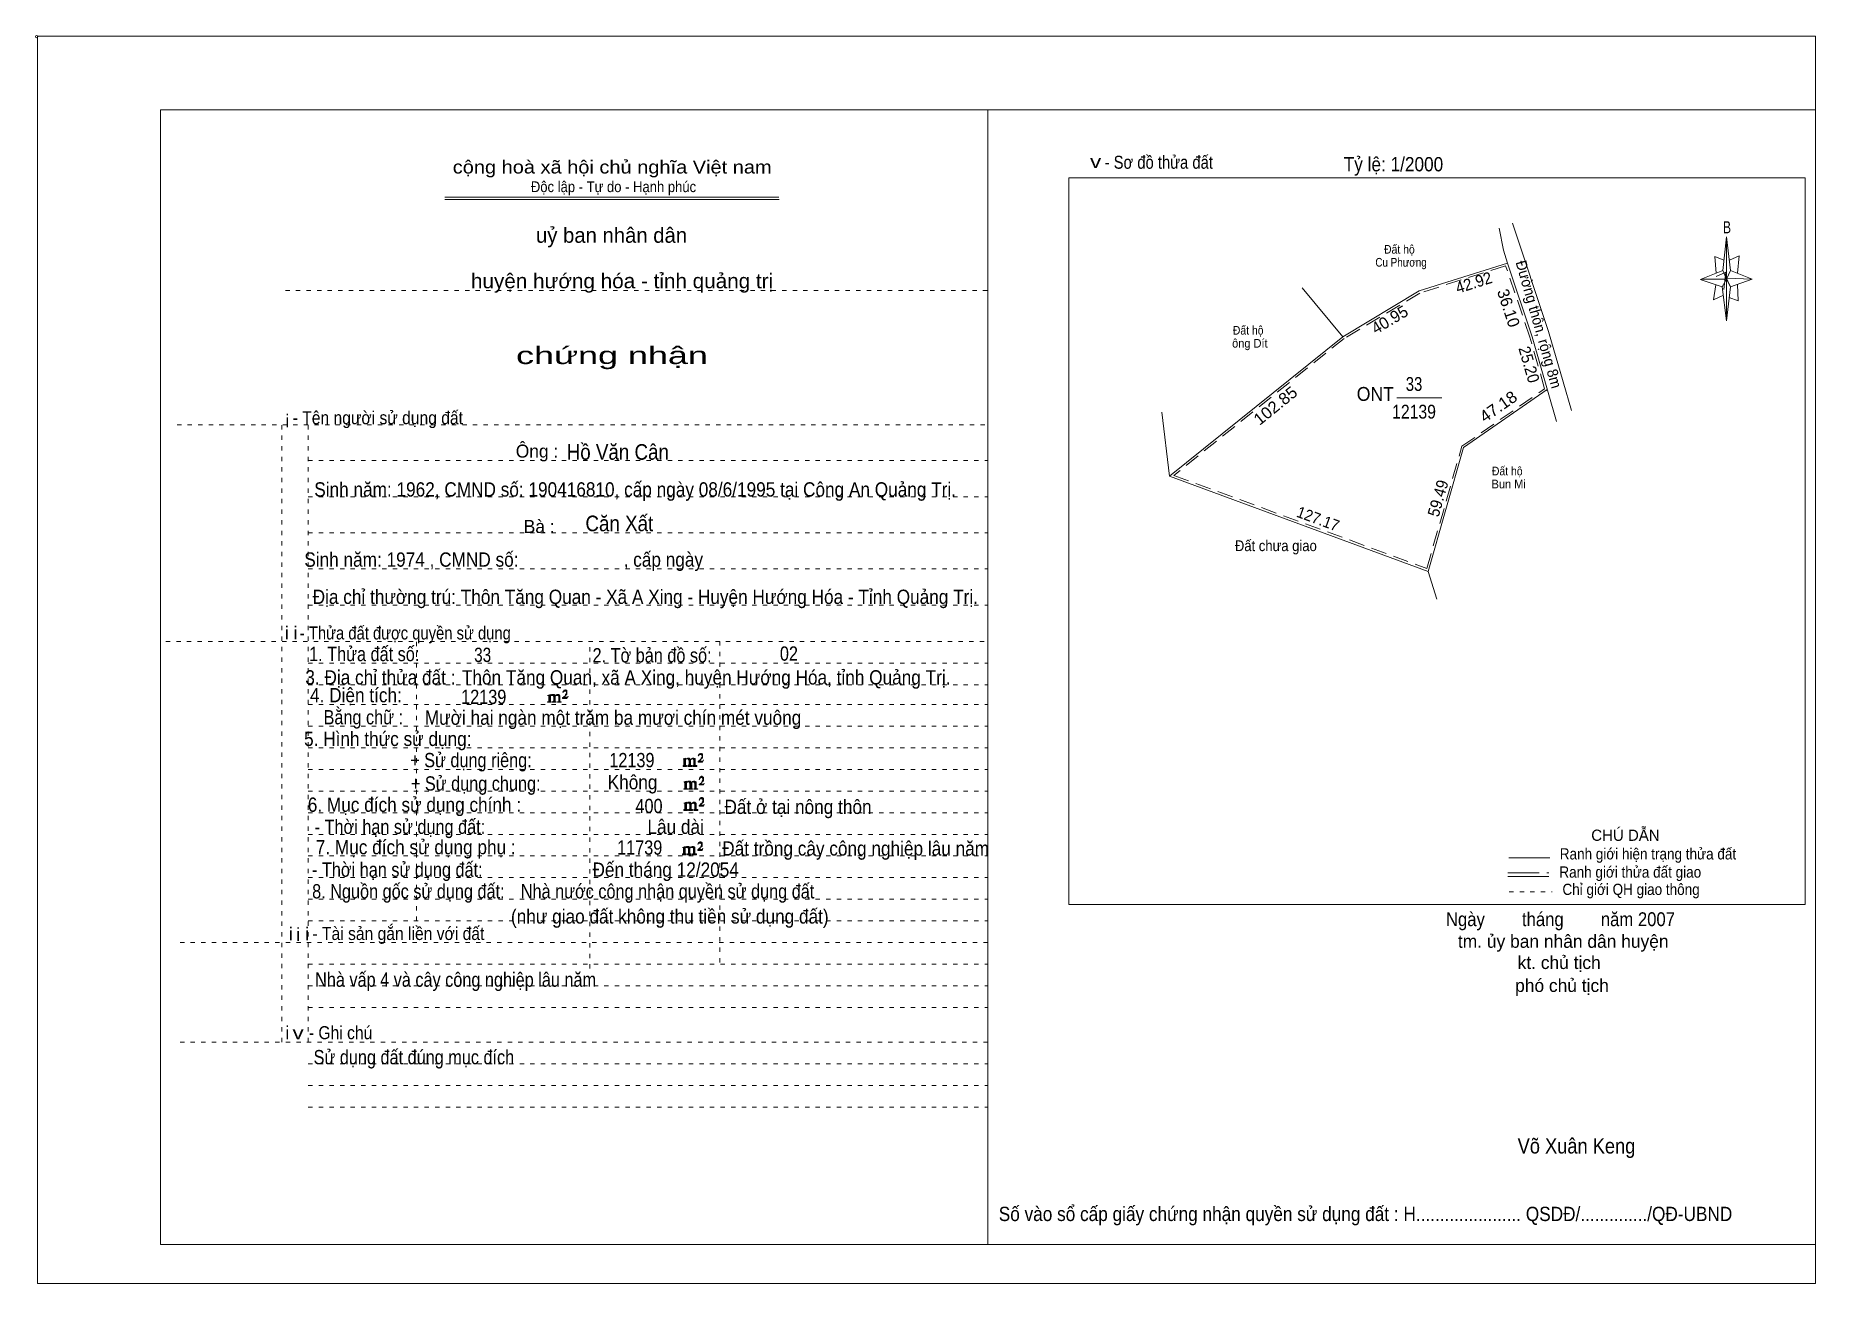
# Model space of a CAD drawing. Header units: centimetres. Extents: x -1.6 to 39.5, y -3.3 to 25.5.
import ezdxf
from ezdxf.enums import TextEntityAlignment as Align

# ---------------------------------------------------------------- set-up
doc = ezdxf.new("R2010")
doc.units = ezdxf.units.CM
doc.header["$LTSCALE"] = 0.12
for name, pattern in [('DOTTED', [1.5, 0.3, -1.2]), ('LONG_DASHED', [7.5, 6, -1.5]), ('MEDIUM_DASHED', [4.5, 3, -1.5])]:
    doc.linetypes.add(name, pattern=pattern)
for name, color, linetype, lineweight in [('1', 7, 'DOTTED', 13), ('2', 7, 'Continuous', 13), ('4', 7, 'Continuous', 13), ('5', 7, 'Continuous', 13), ('50', 7, 'Continuous', 13)]:
    doc.layers.add(name, color=color, linetype=linetype, lineweight=lineweight)
doc.layers.add('10', color=7, linetype='Continuous')

msp = doc.modelspace()

# ---------------------------------------------------------------- hatches: boundary and pattern name
at = {"layer": '50'}
for points in [[(10.27, 10.13), (10.27, 10.12), (10.27, 10.11), (10.25, 10.11), (10.24, 10.11), (10.24, 10.1), (10.33, 10.1), (10.33, 10.11), (10.32, 10.11), (10.31, 10.11), (10.31, 10.12), (10.31, 10.13), (10.31, 10.24), (10.31, 10.25), (10.32, 10.26), (10.34, 10.26), (10.35, 10.26), (10.36, 10.26), (10.37, 10.25), (10.39, 10.22), (10.39, 10.13), (10.37, 10.12), (10.37, 10.11), (10.36, 10.11), (10.35, 10.11), (10.35, 10.1), (10.44, 10.1), (10.44, 10.11), (10.43, 10.11), (10.42, 10.11), (10.42, 10.12), (10.42, 10.13), (10.42, 10.24), (10.44, 10.26), (10.45, 10.26), (10.46, 10.26), (10.49, 10.26), (10.49, 10.25), (10.5, 10.24), (10.5, 10.22), (10.5, 10.13), (10.5, 10.12), (10.49, 10.11), (10.49, 10.11), (10.47, 10.11), (10.47, 10.1), (10.56, 10.1), (10.56, 10.11), (10.55, 10.11), (10.54, 10.11), (10.53, 10.12), (10.53, 10.13), (10.53, 10.2), (10.53, 10.25), (10.53, 10.26), (10.52, 10.27), (10.5, 10.28), (10.47, 10.28), (10.46, 10.28), (10.44, 10.27), (10.41, 10.25), (10.41, 10.26), (10.4, 10.28), (10.39, 10.28), (10.37, 10.28), (10.35, 10.28), (10.34, 10.28), (10.32, 10.26), (10.31, 10.26), (10.31, 10.25), (10.31, 10.25), (10.31, 10.26), (10.31, 10.28), (10.24, 10.26), (10.24, 10.26), (10.25, 10.26), (10.27, 10.25), (10.27, 10.24), (10.27, 10.23)], [(10.69, 10.19), (10.72, 10.24), (10.72, 10.24), (10.71, 10.22), (10.69, 10.22), (10.68, 10.22), (10.63, 10.22), (10.66, 10.26), (10.67, 10.27), (10.69, 10.28), (10.69, 10.3), (10.69, 10.32), (10.69, 10.34), (10.69, 10.35), (10.69, 10.37), (10.68, 10.38), (10.67, 10.38), (10.66, 10.39), (10.65, 10.39), (10.63, 10.38), (10.63, 10.38), (10.62, 10.37), (10.61, 10.35), (10.59, 10.33), (10.61, 10.33), (10.61, 10.35), (10.62, 10.35), (10.63, 10.36), (10.65, 10.36), (10.66, 10.36), (10.67, 10.35), (10.68, 10.35), (10.68, 10.32), (10.68, 10.3), (10.66, 10.28), (10.66, 10.26), (10.65, 10.25), (10.59, 10.2), (10.59, 10.19)], [(13.39, 8.66), (13.39, 8.65), (13.39, 8.64), (13.38, 8.64), (13.37, 8.64), (13.37, 8.62), (13.45, 8.62), (13.45, 8.64), (13.44, 8.64), (13.43, 8.64), (13.43, 8.65), (13.43, 8.66), (13.43, 8.77), (13.43, 8.78), (13.44, 8.79), (13.47, 8.79), (13.48, 8.79), (13.49, 8.79), (13.5, 8.78), (13.51, 8.74), (13.51, 8.66), (13.5, 8.65), (13.5, 8.64), (13.49, 8.64), (13.48, 8.64), (13.48, 8.62), (13.57, 8.62), (13.57, 8.64), (13.55, 8.64), (13.54, 8.64), (13.54, 8.65), (13.54, 8.66), (13.54, 8.77), (13.57, 8.79), (13.58, 8.79), (13.59, 8.79), (13.61, 8.79), (13.61, 8.78), (13.62, 8.77), (13.62, 8.74), (13.62, 8.66), (13.62, 8.65), (13.61, 8.64), (13.61, 8.64), (13.6, 8.64), (13.6, 8.62), (13.69, 8.62), (13.69, 8.64), (13.67, 8.64), (13.66, 8.64), (13.65, 8.65), (13.65, 8.66), (13.65, 8.73), (13.65, 8.78), (13.65, 8.79), (13.64, 8.8), (13.62, 8.81), (13.6, 8.81), (13.59, 8.81), (13.57, 8.8), (13.53, 8.78), (13.53, 8.79), (13.52, 8.81), (13.51, 8.81), (13.5, 8.81), (13.48, 8.81), (13.47, 8.81), (13.44, 8.79), (13.43, 8.79), (13.43, 8.78), (13.43, 8.78), (13.43, 8.79), (13.43, 8.81), (13.37, 8.79), (13.37, 8.79), (13.38, 8.79), (13.39, 8.78), (13.39, 8.77), (13.39, 8.76)], [(13.82, 8.72), (13.84, 8.77), (13.84, 8.77), (13.83, 8.74), (13.82, 8.74), (13.81, 8.74), (13.75, 8.74), (13.79, 8.79), (13.8, 8.8), (13.82, 8.81), (13.82, 8.83), (13.82, 8.84), (13.82, 8.87), (13.82, 8.88), (13.82, 8.9), (13.81, 8.91), (13.8, 8.91), (13.79, 8.92), (13.77, 8.92), (13.75, 8.91), (13.75, 8.91), (13.74, 8.9), (13.73, 8.88), (13.72, 8.86), (13.73, 8.86), (13.73, 8.88), (13.74, 8.88), (13.75, 8.89), (13.77, 8.89), (13.79, 8.89), (13.8, 8.88), (13.81, 8.88), (13.81, 8.84), (13.81, 8.83), (13.79, 8.81), (13.79, 8.79), (13.77, 8.78), (13.72, 8.73), (13.72, 8.72)], [(13.41, 8.12), (13.41, 8.11), (13.41, 8.1), (13.4, 8.1), (13.39, 8.1), (13.39, 8.09), (13.48, 8.09), (13.48, 8.1), (13.47, 8.1), (13.45, 8.1), (13.45, 8.11), (13.45, 8.12), (13.45, 8.23), (13.45, 8.24), (13.47, 8.26), (13.49, 8.26), (13.5, 8.26), (13.51, 8.26), (13.52, 8.24), (13.53, 8.21), (13.53, 8.12), (13.52, 8.11), (13.52, 8.1), (13.51, 8.1), (13.5, 8.1), (13.5, 8.09), (13.59, 8.09), (13.59, 8.1), (13.58, 8.1), (13.57, 8.1), (13.57, 8.11), (13.57, 8.12), (13.57, 8.23), (13.59, 8.26), (13.6, 8.26), (13.61, 8.26), (13.63, 8.26), (13.63, 8.24), (13.64, 8.23), (13.64, 8.21), (13.64, 8.12), (13.64, 8.11), (13.63, 8.1), (13.63, 8.1), (13.62, 8.1), (13.62, 8.09), (13.71, 8.09), (13.71, 8.1), (13.7, 8.1), (13.69, 8.1), (13.67, 8.11), (13.67, 8.12), (13.67, 8.2), (13.67, 8.24), (13.67, 8.26), (13.66, 8.27), (13.64, 8.28), (13.62, 8.28), (13.61, 8.28), (13.59, 8.27), (13.55, 8.24), (13.55, 8.26), (13.54, 8.28), (13.53, 8.28), (13.52, 8.28), (13.5, 8.28), (13.49, 8.28), (13.47, 8.26), (13.45, 8.26), (13.45, 8.24), (13.45, 8.24), (13.45, 8.26), (13.45, 8.28), (13.39, 8.26), (13.39, 8.26), (13.4, 8.26), (13.41, 8.24), (13.41, 8.23), (13.41, 8.22)], [(13.84, 8.19), (13.86, 8.23), (13.86, 8.23), (13.85, 8.21), (13.84, 8.21), (13.83, 8.21), (13.77, 8.21), (13.81, 8.26), (13.82, 8.27), (13.84, 8.28), (13.84, 8.3), (13.84, 8.31), (13.84, 8.33), (13.84, 8.34), (13.84, 8.37), (13.83, 8.38), (13.82, 8.38), (13.81, 8.39), (13.8, 8.39), (13.77, 8.38), (13.77, 8.38), (13.76, 8.37), (13.75, 8.34), (13.74, 8.32), (13.75, 8.32), (13.75, 8.34), (13.76, 8.34), (13.77, 8.36), (13.8, 8.36), (13.81, 8.36), (13.82, 8.34), (13.83, 8.34), (13.83, 8.31), (13.83, 8.3), (13.81, 8.28), (13.81, 8.26), (13.8, 8.24), (13.74, 8.2), (13.74, 8.19)], [(13.84, 7.7), (13.86, 7.75), (13.86, 7.75), (13.85, 7.72), (13.84, 7.72), (13.83, 7.72), (13.77, 7.72), (13.81, 7.77), (13.82, 7.78), (13.84, 7.79), (13.84, 7.81), (13.84, 7.82), (13.84, 7.85), (13.84, 7.86), (13.84, 7.88), (13.83, 7.89), (13.82, 7.89), (13.81, 7.9), (13.79, 7.9), (13.77, 7.89), (13.77, 7.89), (13.76, 7.88), (13.75, 7.86), (13.74, 7.84), (13.75, 7.84), (13.75, 7.86), (13.76, 7.86), (13.77, 7.87), (13.79, 7.87), (13.81, 7.87), (13.82, 7.86), (13.83, 7.86), (13.83, 7.82), (13.83, 7.81), (13.81, 7.79), (13.81, 7.77), (13.79, 7.76), (13.74, 7.71), (13.74, 7.7)], [(13.41, 7.64), (13.41, 7.63), (13.41, 7.62), (13.4, 7.62), (13.39, 7.62), (13.39, 7.6), (13.47, 7.6), (13.47, 7.62), (13.46, 7.62), (13.45, 7.62), (13.45, 7.63), (13.45, 7.64), (13.45, 7.75), (13.45, 7.76), (13.46, 7.77), (13.49, 7.77), (13.5, 7.77), (13.51, 7.77), (13.52, 7.76), (13.53, 7.72), (13.53, 7.64), (13.52, 7.63), (13.52, 7.62), (13.51, 7.62), (13.5, 7.62), (13.5, 7.6), (13.59, 7.6), (13.59, 7.62), (13.57, 7.62), (13.56, 7.62), (13.56, 7.63), (13.56, 7.64), (13.56, 7.75), (13.59, 7.77), (13.6, 7.77), (13.61, 7.77), (13.63, 7.77), (13.63, 7.76), (13.64, 7.75), (13.64, 7.72), (13.64, 7.64), (13.64, 7.63), (13.63, 7.62), (13.63, 7.62), (13.62, 7.62), (13.62, 7.6), (13.71, 7.6), (13.71, 7.62), (13.69, 7.62), (13.68, 7.62), (13.67, 7.63), (13.67, 7.64), (13.67, 7.71), (13.67, 7.76), (13.67, 7.77), (13.66, 7.78), (13.64, 7.79), (13.62, 7.79), (13.61, 7.79), (13.59, 7.78), (13.55, 7.76), (13.55, 7.77), (13.54, 7.79), (13.53, 7.79), (13.52, 7.79), (13.5, 7.79), (13.49, 7.79), (13.46, 7.77), (13.45, 7.77), (13.45, 7.76), (13.45, 7.76), (13.45, 7.77), (13.45, 7.79), (13.39, 7.77), (13.39, 7.77), (13.4, 7.77), (13.41, 7.76), (13.41, 7.75), (13.41, 7.74)], [(13.38, 6.62), (13.38, 6.61), (13.38, 6.6), (13.37, 6.6), (13.36, 6.6), (13.36, 6.58), (13.44, 6.58), (13.44, 6.6), (13.43, 6.6), (13.42, 6.6), (13.42, 6.61), (13.42, 6.62), (13.42, 6.73), (13.42, 6.74), (13.43, 6.75), (13.46, 6.75), (13.47, 6.75), (13.48, 6.75), (13.49, 6.74), (13.5, 6.7), (13.5, 6.62), (13.49, 6.61), (13.49, 6.6), (13.48, 6.6), (13.47, 6.6), (13.47, 6.58), (13.56, 6.58), (13.56, 6.6), (13.54, 6.6), (13.53, 6.6), (13.53, 6.61), (13.53, 6.62), (13.53, 6.73), (13.56, 6.75), (13.57, 6.75), (13.58, 6.75), (13.6, 6.75), (13.6, 6.74), (13.61, 6.73), (13.61, 6.7), (13.61, 6.62), (13.61, 6.61), (13.6, 6.6), (13.6, 6.6), (13.59, 6.6), (13.59, 6.58), (13.68, 6.58), (13.68, 6.6), (13.66, 6.6), (13.65, 6.6), (13.64, 6.61), (13.64, 6.62), (13.64, 6.69), (13.64, 6.74), (13.64, 6.75), (13.63, 6.76), (13.61, 6.77), (13.59, 6.77), (13.58, 6.77), (13.56, 6.76), (13.52, 6.74), (13.52, 6.75), (13.51, 6.77), (13.5, 6.77), (13.49, 6.77), (13.47, 6.77), (13.46, 6.77), (13.43, 6.75), (13.42, 6.75), (13.42, 6.74), (13.42, 6.74), (13.42, 6.75), (13.42, 6.77), (13.36, 6.75), (13.36, 6.75), (13.37, 6.75), (13.38, 6.74), (13.38, 6.73), (13.38, 6.72)], [(13.81, 6.68), (13.83, 6.73), (13.83, 6.73), (13.82, 6.7), (13.81, 6.7), (13.8, 6.7), (13.74, 6.7), (13.78, 6.75), (13.79, 6.76), (13.81, 6.77), (13.81, 6.79), (13.81, 6.8), (13.81, 6.83), (13.81, 6.84), (13.81, 6.86), (13.8, 6.87), (13.79, 6.87), (13.78, 6.88), (13.76, 6.88), (13.74, 6.87), (13.74, 6.87), (13.73, 6.86), (13.72, 6.84), (13.71, 6.82), (13.72, 6.82), (13.72, 6.84), (13.73, 6.84), (13.74, 6.85), (13.76, 6.85), (13.78, 6.85), (13.79, 6.84), (13.8, 6.84), (13.8, 6.8), (13.8, 6.79), (13.78, 6.77), (13.78, 6.75), (13.76, 6.74), (13.71, 6.69), (13.71, 6.68)]]:
    msp.add_hatch(color=256, dxfattribs=at).paths.add_polyline_path(points)

# ---------------------------------------------------------------- linework, layer by layer
at = {"layer": '1', "linetype": 'Continuous'}
for p, q in [((1.31, -2.42), (1.31, 23.78)), ((1.31, 23.78), (39.51, 23.78)), ((20.41, -2.42), (20.41, 23.78)), ((39.51, -2.42), (39.51, 23.78)), ((7.87, 21.76), (15.58, 21.76)), ((7.87, 21.71), (15.59, 21.71)), ((37.36, 19.69), (36.85, 19.86)), ((1.31, -2.42), (39.51, -2.42))]:
    msp.add_line(p, q, dxfattribs=at)
at = {"layer": '1'}
for p, q in [((4.19, 19.61), (20.41, 19.61)), ((1.69, 16.51), (20.41, 16.51)), ((4.11, 2.25), (4.11, 16.51)), ((4.72, 2.25), (4.72, 16.51)), ((4.72, 15.68), (20.41, 15.68)), ((4.72, 14.84), (20.41, 14.84)), ((4.72, 14.01), (20.41, 14.01)), ((4.72, 13.18), (20.41, 13.18)), ((4.72, 12.34), (20.41, 12.34)), ((1.43, 11.5), (20.41, 11.5)), ((7.22, 5.05), (7.22, 11.5)), ((11.22, 3.95), (11.22, 11.5)), ((14.22, 4.09), (14.22, 11.5)), ((4.72, 11), (20.41, 11)), ((4.72, 10.5), (20.41, 10.5)), ((4.72, 10.05), (20.41, 10.05)), ((4.72, 9.55), (20.41, 9.55)), ((4.72, 9.05), (20.41, 9.05)), ((4.72, 8.55), (20.41, 8.55)), ((4.72, 8.05), (20.41, 8.05)), ((4.72, 7.55), (20.41, 7.55)), ((4.72, 7.05), (20.41, 7.05)), ((4.72, 6.55), (20.41, 6.55)), ((4.72, 6.05), (20.41, 6.05)), ((4.72, 5.55), (20.41, 5.55)), ((4.72, 5.05), (20.41, 5.05)), ((1.76, 4.55), (20.41, 4.55)), ((4.72, 4.05), (20.41, 4.05)), ((4.72, 3.55), (20.41, 3.55)), ((4.72, 3.05), (20.41, 3.05)), ((1.76, 2.25), (20.41, 2.25)), ((4.72, 1.75), (20.41, 1.75)), ((4.72, 1.25), (20.41, 1.25)), ((4.72, 0.75), (20.41, 0.75))]:
    msp.add_line(p, q, dxfattribs=at)
at = {"layer": '1', "linetype": 'Continuous'}
msp.add_lwpolyline([(-1.53, -3.32), (39.51, -3.32), (39.51, 25.48), (-1.53, 25.48)], close=True, dxfattribs=at)
msp.add_lwpolyline([(37.37, 19.49), (37.16, 19.39), (37.21, 19.74)], dxfattribs=at)
at = {"layer": '2'}
for p, q in [((33.35, 18.66), (32.52, 21.16)), ((29.85, 17.13), (30.89, 17.13)), ((24.6, 15.32), (24.42, 16.8)), ((24.6, 15.32), (30.57, 13.12)), ((30.57, 13.12), (30.77, 12.48))]:
    msp.add_line(p, q, dxfattribs=at)
at = {"layer": '2', "linetype": 'MEDIUM_DASHED'}
for p, q in [((28.63, 18.5), (24.7, 15.34)), ((33.3, 17.3), (33.32, 17.32)), ((24.7, 15.34), (30.54, 13.19))]:
    msp.add_line(p, q, dxfattribs=at)
at = {"layer": '2'}
for points in [[(32.4, 20.24), (32.31, 20.54), (32.21, 21.05)], [(32.4, 20.24), (30.36, 19.6), (28.6, 18.54)], [(33.53, 16.58), (32.97, 18.54), (32.4, 20.24)], [(27.66, 19.67), (28.6, 18.54), (24.6, 15.32)], [(33.88, 16.84), (33.69, 17.5), (33.35, 18.66)], [(30.57, 13.12), (31.39, 15.98), (33.32, 17.32)]]:
    msp.add_lwpolyline(points, dxfattribs=at)
at = {"layer": '2', "linetype": 'MEDIUM_DASHED'}
for points in [[(32.36, 20.18), (30.38, 19.55), (28.63, 18.5)], [(33.26, 17.34), (32.92, 18.53), (32.36, 20.18)], [(30.54, 13.19), (31.35, 16.01), (33.26, 17.34)]]:
    msp.add_lwpolyline(points, dxfattribs=at)
at = {"layer": '4'}
for p, q in [((32.43, 6.51), (33.38, 6.51)), ((32.41, 6.08), (33.36, 6.08))]:
    msp.add_line(p, q, dxfattribs=at)
at = {"layer": '4', "linetype": 'LONG_DASHED'}
msp.add_line((32.41, 6.16), (33.36, 6.16), dxfattribs=at)
at = {"layer": '4', "linetype": 'DOTTED'}
msp.add_line((32.44, 5.72), (33.43, 5.72), dxfattribs=at)
at = {"layer": '4'}
msp.add_lwpolyline([(22.28, 22.21), (39.27, 22.21), (39.27, 5.43), (22.28, 5.43)], close=True, dxfattribs=at)
msp.add_circle((-1.55, 25.47), 0.025, dxfattribs=at)
at = {"layer": '5'}
for p, q in [((37.37, 20.07), (37.46, 20.85)), ((37.55, 20.07), (38.05, 19.87)), ((37.71, 19.75), (37.73, 19.37)), ((37.55, 19.69), (37.46, 18.91)), ((37.73, 19.37), (37.52, 19.45))]:
    msp.add_line(p, q, dxfattribs=at)
for points in [[(37.46, 20.85), (37.55, 20.07), (37.46, 19.87)], [(37.46, 19.87), (36.87, 19.87), (37.37, 20.07), (37.55, 19.69), (38.05, 19.87), (37.46, 19.89)], [(37.46, 19.87), (37.46, 18.91), (37.36, 19.69)]]:
    msp.add_lwpolyline(points, close=True, dxfattribs=at)
for points in [[(37.4, 20.31), (37.19, 20.39), (37.22, 20.01)], [(37.53, 20.31), (37.75, 20.41), (37.71, 20.01)], [(37.46, 19.87), (37.37, 20.07), (36.87, 19.87)], [(37.22, 19.93), (37.44, 20.03), (37.4, 19.63)], [(37.46, 19.87), (37.55, 19.69), (38.05, 19.87)]]:
    msp.add_lwpolyline(points, dxfattribs=at)
at = {"layer": '50'}
for points in [[(10.27, 10.13), (10.27, 10.12), (10.27, 10.11), (10.25, 10.11), (10.24, 10.11), (10.24, 10.1), (10.33, 10.1), (10.33, 10.11), (10.32, 10.11), (10.31, 10.11), (10.31, 10.12), (10.31, 10.13), (10.31, 10.24), (10.31, 10.25), (10.32, 10.26), (10.34, 10.26), (10.35, 10.26), (10.36, 10.26), (10.37, 10.25), (10.39, 10.22), (10.39, 10.13), (10.37, 10.12), (10.37, 10.11), (10.36, 10.11), (10.35, 10.11), (10.35, 10.1), (10.44, 10.1), (10.44, 10.11), (10.43, 10.11), (10.42, 10.11), (10.42, 10.12), (10.42, 10.13), (10.42, 10.24), (10.44, 10.26), (10.45, 10.26), (10.46, 10.26), (10.49, 10.26), (10.49, 10.25), (10.5, 10.24), (10.5, 10.22), (10.5, 10.13), (10.5, 10.12), (10.49, 10.11), (10.49, 10.11), (10.47, 10.11), (10.47, 10.1), (10.56, 10.1), (10.56, 10.11), (10.55, 10.11), (10.54, 10.11), (10.53, 10.12), (10.53, 10.13), (10.53, 10.2), (10.53, 10.25), (10.53, 10.26), (10.52, 10.27), (10.5, 10.28), (10.47, 10.28), (10.46, 10.28), (10.44, 10.27), (10.41, 10.25), (10.41, 10.26), (10.4, 10.28), (10.39, 10.28), (10.37, 10.28), (10.35, 10.28), (10.34, 10.28), (10.32, 10.26), (10.31, 10.26), (10.31, 10.25), (10.31, 10.25), (10.31, 10.26), (10.31, 10.28), (10.24, 10.26), (10.24, 10.26), (10.25, 10.26), (10.27, 10.25), (10.27, 10.24), (10.27, 10.23)], [(10.69, 10.19), (10.72, 10.24), (10.72, 10.24), (10.71, 10.22), (10.69, 10.22), (10.68, 10.22), (10.63, 10.22), (10.66, 10.26), (10.67, 10.27), (10.69, 10.28), (10.69, 10.3), (10.69, 10.32), (10.69, 10.34), (10.69, 10.35), (10.69, 10.37), (10.68, 10.38), (10.67, 10.38), (10.66, 10.39), (10.65, 10.39), (10.63, 10.38), (10.63, 10.38), (10.62, 10.37), (10.61, 10.35), (10.59, 10.33), (10.61, 10.33), (10.61, 10.35), (10.62, 10.35), (10.63, 10.36), (10.65, 10.36), (10.66, 10.36), (10.67, 10.35), (10.68, 10.35), (10.68, 10.32), (10.68, 10.3), (10.66, 10.28), (10.66, 10.26), (10.65, 10.25), (10.59, 10.2), (10.59, 10.19)], [(13.39, 8.66), (13.39, 8.65), (13.39, 8.64), (13.38, 8.64), (13.37, 8.64), (13.37, 8.62), (13.45, 8.62), (13.45, 8.64), (13.44, 8.64), (13.43, 8.64), (13.43, 8.65), (13.43, 8.66), (13.43, 8.77), (13.43, 8.78), (13.44, 8.79), (13.47, 8.79), (13.48, 8.79), (13.49, 8.79), (13.5, 8.78), (13.51, 8.74), (13.51, 8.66), (13.5, 8.65), (13.5, 8.64), (13.49, 8.64), (13.48, 8.64), (13.48, 8.62), (13.57, 8.62), (13.57, 8.64), (13.55, 8.64), (13.54, 8.64), (13.54, 8.65), (13.54, 8.66), (13.54, 8.77), (13.57, 8.79), (13.58, 8.79), (13.59, 8.79), (13.61, 8.79), (13.61, 8.78), (13.62, 8.77), (13.62, 8.74), (13.62, 8.66), (13.62, 8.65), (13.61, 8.64), (13.61, 8.64), (13.6, 8.64), (13.6, 8.62), (13.69, 8.62), (13.69, 8.64), (13.67, 8.64), (13.66, 8.64), (13.65, 8.65), (13.65, 8.66), (13.65, 8.73), (13.65, 8.78), (13.65, 8.79), (13.64, 8.8), (13.62, 8.81), (13.6, 8.81), (13.59, 8.81), (13.57, 8.8), (13.53, 8.78), (13.53, 8.79), (13.52, 8.81), (13.51, 8.81), (13.5, 8.81), (13.48, 8.81), (13.47, 8.81), (13.44, 8.79), (13.43, 8.79), (13.43, 8.78), (13.43, 8.78), (13.43, 8.79), (13.43, 8.81), (13.37, 8.79), (13.37, 8.79), (13.38, 8.79), (13.39, 8.78), (13.39, 8.77), (13.39, 8.76)], [(13.82, 8.72), (13.84, 8.77), (13.84, 8.77), (13.83, 8.74), (13.82, 8.74), (13.81, 8.74), (13.75, 8.74), (13.79, 8.79), (13.8, 8.8), (13.82, 8.81), (13.82, 8.83), (13.82, 8.84), (13.82, 8.87), (13.82, 8.88), (13.82, 8.9), (13.81, 8.91), (13.8, 8.91), (13.79, 8.92), (13.77, 8.92), (13.75, 8.91), (13.75, 8.91), (13.74, 8.9), (13.73, 8.88), (13.72, 8.86), (13.73, 8.86), (13.73, 8.88), (13.74, 8.88), (13.75, 8.89), (13.77, 8.89), (13.79, 8.89), (13.8, 8.88), (13.81, 8.88), (13.81, 8.84), (13.81, 8.83), (13.79, 8.81), (13.79, 8.79), (13.77, 8.78), (13.72, 8.73), (13.72, 8.72)], [(13.41, 8.12), (13.41, 8.11), (13.41, 8.1), (13.4, 8.1), (13.39, 8.1), (13.39, 8.09), (13.48, 8.09), (13.48, 8.1), (13.47, 8.1), (13.45, 8.1), (13.45, 8.11), (13.45, 8.12), (13.45, 8.23), (13.45, 8.24), (13.47, 8.26), (13.49, 8.26), (13.5, 8.26), (13.51, 8.26), (13.52, 8.24), (13.53, 8.21), (13.53, 8.12), (13.52, 8.11), (13.52, 8.1), (13.51, 8.1), (13.5, 8.1), (13.5, 8.09), (13.59, 8.09), (13.59, 8.1), (13.58, 8.1), (13.57, 8.1), (13.57, 8.11), (13.57, 8.12), (13.57, 8.23), (13.59, 8.26), (13.6, 8.26), (13.61, 8.26), (13.63, 8.26), (13.63, 8.24), (13.64, 8.23), (13.64, 8.21), (13.64, 8.12), (13.64, 8.11), (13.63, 8.1), (13.63, 8.1), (13.62, 8.1), (13.62, 8.09), (13.71, 8.09), (13.71, 8.1), (13.7, 8.1), (13.69, 8.1), (13.67, 8.11), (13.67, 8.12), (13.67, 8.2), (13.67, 8.24), (13.67, 8.26), (13.66, 8.27), (13.64, 8.28), (13.62, 8.28), (13.61, 8.28), (13.59, 8.27), (13.55, 8.24), (13.55, 8.26), (13.54, 8.28), (13.53, 8.28), (13.52, 8.28), (13.5, 8.28), (13.49, 8.28), (13.47, 8.26), (13.45, 8.26), (13.45, 8.24), (13.45, 8.24), (13.45, 8.26), (13.45, 8.28), (13.39, 8.26), (13.39, 8.26), (13.4, 8.26), (13.41, 8.24), (13.41, 8.23), (13.41, 8.22)], [(13.84, 8.19), (13.86, 8.23), (13.86, 8.23), (13.85, 8.21), (13.84, 8.21), (13.83, 8.21), (13.77, 8.21), (13.81, 8.26), (13.82, 8.27), (13.84, 8.28), (13.84, 8.3), (13.84, 8.31), (13.84, 8.33), (13.84, 8.34), (13.84, 8.37), (13.83, 8.38), (13.82, 8.38), (13.81, 8.39), (13.8, 8.39), (13.77, 8.38), (13.77, 8.38), (13.76, 8.37), (13.75, 8.34), (13.74, 8.32), (13.75, 8.32), (13.75, 8.34), (13.76, 8.34), (13.77, 8.36), (13.8, 8.36), (13.81, 8.36), (13.82, 8.34), (13.83, 8.34), (13.83, 8.31), (13.83, 8.3), (13.81, 8.28), (13.81, 8.26), (13.8, 8.24), (13.74, 8.2), (13.74, 8.19)], [(13.84, 7.7), (13.86, 7.75), (13.86, 7.75), (13.85, 7.72), (13.84, 7.72), (13.83, 7.72), (13.77, 7.72), (13.81, 7.77), (13.82, 7.78), (13.84, 7.79), (13.84, 7.81), (13.84, 7.82), (13.84, 7.85), (13.84, 7.86), (13.84, 7.88), (13.83, 7.89), (13.82, 7.89), (13.81, 7.9), (13.79, 7.9), (13.77, 7.89), (13.77, 7.89), (13.76, 7.88), (13.75, 7.86), (13.74, 7.84), (13.75, 7.84), (13.75, 7.86), (13.76, 7.86), (13.77, 7.87), (13.79, 7.87), (13.81, 7.87), (13.82, 7.86), (13.83, 7.86), (13.83, 7.82), (13.83, 7.81), (13.81, 7.79), (13.81, 7.77), (13.79, 7.76), (13.74, 7.71), (13.74, 7.7)], [(13.41, 7.64), (13.41, 7.63), (13.41, 7.62), (13.4, 7.62), (13.39, 7.62), (13.39, 7.6), (13.47, 7.6), (13.47, 7.62), (13.46, 7.62), (13.45, 7.62), (13.45, 7.63), (13.45, 7.64), (13.45, 7.75), (13.45, 7.76), (13.46, 7.77), (13.49, 7.77), (13.5, 7.77), (13.51, 7.77), (13.52, 7.76), (13.53, 7.72), (13.53, 7.64), (13.52, 7.63), (13.52, 7.62), (13.51, 7.62), (13.5, 7.62), (13.5, 7.6), (13.59, 7.6), (13.59, 7.62), (13.57, 7.62), (13.56, 7.62), (13.56, 7.63), (13.56, 7.64), (13.56, 7.75), (13.59, 7.77), (13.6, 7.77), (13.61, 7.77), (13.63, 7.77), (13.63, 7.76), (13.64, 7.75), (13.64, 7.72), (13.64, 7.64), (13.64, 7.63), (13.63, 7.62), (13.63, 7.62), (13.62, 7.62), (13.62, 7.6), (13.71, 7.6), (13.71, 7.62), (13.69, 7.62), (13.68, 7.62), (13.67, 7.63), (13.67, 7.64), (13.67, 7.71), (13.67, 7.76), (13.67, 7.77), (13.66, 7.78), (13.64, 7.79), (13.62, 7.79), (13.61, 7.79), (13.59, 7.78), (13.55, 7.76), (13.55, 7.77), (13.54, 7.79), (13.53, 7.79), (13.52, 7.79), (13.5, 7.79), (13.49, 7.79), (13.46, 7.77), (13.45, 7.77), (13.45, 7.76), (13.45, 7.76), (13.45, 7.77), (13.45, 7.79), (13.39, 7.77), (13.39, 7.77), (13.4, 7.77), (13.41, 7.76), (13.41, 7.75), (13.41, 7.74)], [(13.38, 6.62), (13.38, 6.61), (13.38, 6.6), (13.37, 6.6), (13.36, 6.6), (13.36, 6.58), (13.44, 6.58), (13.44, 6.6), (13.43, 6.6), (13.42, 6.6), (13.42, 6.61), (13.42, 6.62), (13.42, 6.73), (13.42, 6.74), (13.43, 6.75), (13.46, 6.75), (13.47, 6.75), (13.48, 6.75), (13.49, 6.74), (13.5, 6.7), (13.5, 6.62), (13.49, 6.61), (13.49, 6.6), (13.48, 6.6), (13.47, 6.6), (13.47, 6.58), (13.56, 6.58), (13.56, 6.6), (13.54, 6.6), (13.53, 6.6), (13.53, 6.61), (13.53, 6.62), (13.53, 6.73), (13.56, 6.75), (13.57, 6.75), (13.58, 6.75), (13.6, 6.75), (13.6, 6.74), (13.61, 6.73), (13.61, 6.7), (13.61, 6.62), (13.61, 6.61), (13.6, 6.6), (13.6, 6.6), (13.59, 6.6), (13.59, 6.58), (13.68, 6.58), (13.68, 6.6), (13.66, 6.6), (13.65, 6.6), (13.64, 6.61), (13.64, 6.62), (13.64, 6.69), (13.64, 6.74), (13.64, 6.75), (13.63, 6.76), (13.61, 6.77), (13.59, 6.77), (13.58, 6.77), (13.56, 6.76), (13.52, 6.74), (13.52, 6.75), (13.51, 6.77), (13.5, 6.77), (13.49, 6.77), (13.47, 6.77), (13.46, 6.77), (13.43, 6.75), (13.42, 6.75), (13.42, 6.74), (13.42, 6.74), (13.42, 6.75), (13.42, 6.77), (13.36, 6.75), (13.36, 6.75), (13.37, 6.75), (13.38, 6.74), (13.38, 6.73), (13.38, 6.72)], [(13.81, 6.68), (13.83, 6.73), (13.83, 6.73), (13.82, 6.7), (13.81, 6.7), (13.8, 6.7), (13.74, 6.7), (13.78, 6.75), (13.79, 6.76), (13.81, 6.77), (13.81, 6.79), (13.81, 6.8), (13.81, 6.83), (13.81, 6.84), (13.81, 6.86), (13.8, 6.87), (13.79, 6.87), (13.78, 6.88), (13.76, 6.88), (13.74, 6.87), (13.74, 6.87), (13.73, 6.86), (13.72, 6.84), (13.71, 6.82), (13.72, 6.82), (13.72, 6.84), (13.73, 6.84), (13.74, 6.85), (13.76, 6.85), (13.78, 6.85), (13.79, 6.84), (13.8, 6.84), (13.8, 6.8), (13.8, 6.79), (13.78, 6.77), (13.78, 6.75), (13.76, 6.74), (13.71, 6.69), (13.71, 6.68)]]:
    msp.add_lwpolyline(points, close=True, dxfattribs=at)

# ---------------------------------------------------------------- texts
at = {"layer": '1'}
for s, height, width, p in [('cộng hoà xã hội chủ nghĩa Việt nam', 0.3, 1.15, (11.735, 22.31)), ('v', 0.3, 1.3, (22.895, 22.44)), ('- Sơ đồ thửa đất ', 0.3, 0.85, (24.4, 22.42)), ('Độc lập - Tự do - Hạnh phúc', 0.25, 0.9, (11.765, 21.88)), ('chứng nhận', 0.4, 1.55, (11.73, 17.91)), ('- Tên người sử dụng đất', 0.3, 0.9, (6.325, 16.52)), ('- Thửa đất được quyền sử dụng', 0.3, 0.85, (6.96, 11.55)), ('- Tài sản gắn liền với đất ', 0.3, 0.9, (6.85, 4.61)), ('v', 0.3, 1.3, (4.485, 2.32)), ('- Ghi chú', 0.3, 0.9, (5.465, 2.32))]:
    msp.add_text(s, height=height, dxfattribs=dict(at, width=width)).set_placement(p, align=Align.CENTER)
for s, height, p in [('uỷ ban nhân dân', 0.35, (11.72, 20.71)), ('i', 0.3, (4.235, 16.45)), ('i', 0.3, (4.225, 11.55)), ('i', 0.3, (4.425, 11.55)), ('i', 0.3, (4.315, 4.6)), ('i', 0.3, (4.485, 4.59)), ('i', 0.3, (4.695, 4.6)), ('i', 0.3, (4.235, 2.32))]:
    msp.add_text(s, height=height, dxfattribs=at).set_placement(p, align=Align.CENTER)
at = {"layer": '10', "width": 0.9}
msp.add_text('Võ Xuân Keng', height=0.35, dxfattribs=at).set_placement((33.995, -0.32), align=Align.CENTER)
at = {"layer": '2'}
for s, height, width, p in [('Đất hộ ', 0.2, 0.9, (29.94, 20.46)), ('Cu Phương', 0.2, 0.85, (29.945, 20.16)), ('ông Dít', 0.2, 0.95, (26.455, 18.29)), ('Đất hộ ', 0.2, 0.9, (26.45, 18.59)), ('33', 0.32, 0.8, (30.245, 17.29)), ('12139', 0.32, 0.85, (30.245, 16.65)), ('Đất hộ ', 0.2, 0.9, (32.43, 15.34)), ('Bun Mi', 0.2, 0.95, (32.43, 15.04)), ('Đất chưa giao', 0.25, 0.9, (27.055, 13.59))]:
    msp.add_text(s, height=height, dxfattribs=dict(at, width=width)).set_placement(p, align=Align.CENTER)
for s, height, rotation, width, p in [('Đường thôn, rộng 8m', 0.25, 285.919, 0.95, (33.005, 18.794)), ('42.92', 0.27, 17.688, 0.95, (31.664, 19.662)), ('25.20', 0.27, 286.177, 0.95, (32.771, 17.863)), ('102.85', 0.27, 39.002, 1.05, (27.13, 16.845)), ('47.18', 0.27, 34.987, 1.05, (32.268, 16.818)), ('59.49', 0.27, 74.018, 0.95, (30.928, 14.773)), ('127.17', 0.26, 339.762, 0.95, (27.985, 14.215))]:
    msp.add_text(s, height=height, rotation=rotation, dxfattribs=dict(at, width=width)).set_placement(p, align=Align.CENTER)
for s, height, rotation, p in [('36.10', 0.2699, 288.289, (32.298, 19.162)), ('40.95', 0.27, 30.786, (29.751, 18.819))]:
    msp.add_text(s, height=height, rotation=rotation, dxfattribs=at).set_placement(p, align=Align.CENTER)
at = {"layer": '2', "width": 0.95}
msp.add_text('ONT', height=0.32, dxfattribs=at).set_placement((29.78, 17.06), align=Align.RIGHT)
at = {"layer": '4', "width": 0.9}
for s, height, p in [('Tỷ lệ: 1/2000', 0.33, (29.77, 22.36)), ('Ranh giới hiện trạng thửa đất', 0.2591, (35.645, 6.47)), ('Ranh giới thửa đất giao ', 0.2591, (35.28, 6.05)), ('Chỉ giới QH giao thông', 0.2591, (35.255, 5.65))]:
    msp.add_text(s, height=height, dxfattribs=at).set_placement(p, align=Align.CENTER)
at = {"layer": '4'}
msp.add_text('CHÚ DẪN', height=0.2591, dxfattribs=at).set_placement((35.125, 6.9), align=Align.CENTER)
at = {"layer": '5', "width": 0.75}
msp.add_text('B', height=0.276, dxfattribs=at).set_placement((37.47, 20.93), align=Align.CENTER)
at = {"layer": '50'}
for s, height, width, p in [('  huyện hướng hóa - tỉnh quảng trị', 0.34, 1.05, (11.83, 19.66)), ('Hồ Văn Cân', 0.36, 0.9, (11.865, 15.7)), ('Sinh năm: 1962, CMND số: 190416810, cấp ngày 08/6/1995 tại Công An Quảng Trị.', 0.33, 0.9, (12.265, 14.85)), ('Căn Xất', 0.36, 0.9, (11.9, 14.05)), ('Sinh năm: 1974 , CMND số:                      , cấp ngày ', 0.33, 0.9, (9.285, 13.23)), ('Địa chỉ thường trú: Thôn Tăng Quan - Xã A Xing - Huyện Hướng Hóa - Tỉnh Quảng Trị.', 0.33, 0.9, (12.5, 12.37)), ('1. Thửa đất số:  ', 0.33, 0.85, (6.115, 11.05)), ('33', 0.33, 0.8, (8.745, 11.03)), ('2. Tờ bản đồ số:  ', 0.33, 0.85, (12.76, 11.02)), ('02', 0.33, 0.85, (15.815, 11.06)), ('3. Địa chỉ thửa đất : ', 0.33, 0.9, (6.44, 10.51)), ('Thôn Tăng Quan, xã A Xing, huyện Hướng Hóa, tỉnh Quảng Trị.', 0.33, 0.9, (13.905, 10.51)), ('4. Diện tích: ', 0.33, 0.9, (5.875, 10.1)), ('12139', 0.33, 0.85, (8.77, 10.06)), ('Bằng chữ :', 0.33, 0.85, (5.99, 9.59)), ('Mười hai ngàn một trăm ba mươi chín mét vuông', 0.33, 0.9, (11.755, 9.58)), ('5. Hình thức sử dụng:', 0.33, 0.9, (6.555, 9.09)), ('+ Sử dụng riêng:', 0.33, 0.85, (8.475, 8.6)), ('12139', 0.33, 0.85, (12.19, 8.6)), ('+ Sử dụng chung:', 0.33, 0.85, (8.585, 8.06)), ('Không', 0.33, 0.9, (12.205, 8.09)), ('6. Mục đích sử dụng chính :', 0.33, 0.9, (7.17, 7.57)), ('400', 0.33, 0.85, (12.585, 7.54)), ('Đất ở tại nông thôn', 0.33, 0.9, (16.025, 7.52)), ('- Thời hạn sử dụng đất:', 0.33, 0.85, (6.835, 7.06)), ('Lâu dài', 0.33, 0.9, (13.2, 7.06)), ('7. Mục đích sử dụng phụ :', 0.33, 0.9, (7.2, 6.59)), ('11739', 0.33, 0.85, (12.37, 6.58)), ('Đất trồng cây công nghiệp lâu năm', 0.33, 0.9, (17.355, 6.56)), ('- Thời hạn sử dụng đất:', 0.33, 0.85, (6.775, 6.07)), ('Đến tháng 12/2054', 0.33, 0.9, (12.97, 6.07)), ('8. Nguồn gốc sử dụng đất:', 0.33, 0.85, (7.03, 5.57)), ('Nhà nước công nhận quyền sử dụng đất ', 0.33, 0.85, (13.065, 5.57)), ('(như giao đất không thu tiền sử dụng đất)', 0.33, 0.9, (13.065, 4.99)), ('Ngày        tháng        năm 2007', 0.32, 0.9, (33.625, 4.93)), ('Nhà vấp 4 và cây công nghiệp lâu năm', 0.33, 0.85, (8.12, 3.53)), ('Sử dụng đất đúng mục đích ', 0.33, 0.85, (7.21, 1.74)), ('Số vào sổ cấp giấy chứng nhận quyền sử dụng đất : H...................... QSDĐ/............../QĐ-UBND', 0.33, 0.9, (29.125, -1.88))]:
    msp.add_text(s, height=height, dxfattribs=dict(at, width=width)).set_placement(p, align=Align.CENTER)
for s, p in [('Ông :', (10, 15.75)), ('Bà :', (10.05, 14.01)), ('tm. ủy ban nhân dân huyện ', (33.745, 4.43)), ('kt. chủ tịch', (33.595, 3.94)), ('phó chủ tịch', (33.66, 3.41))]:
    msp.add_text(s, height=0.3, dxfattribs=at).set_placement(p, align=Align.CENTER)

doc.saveas('drawing.dxf')
